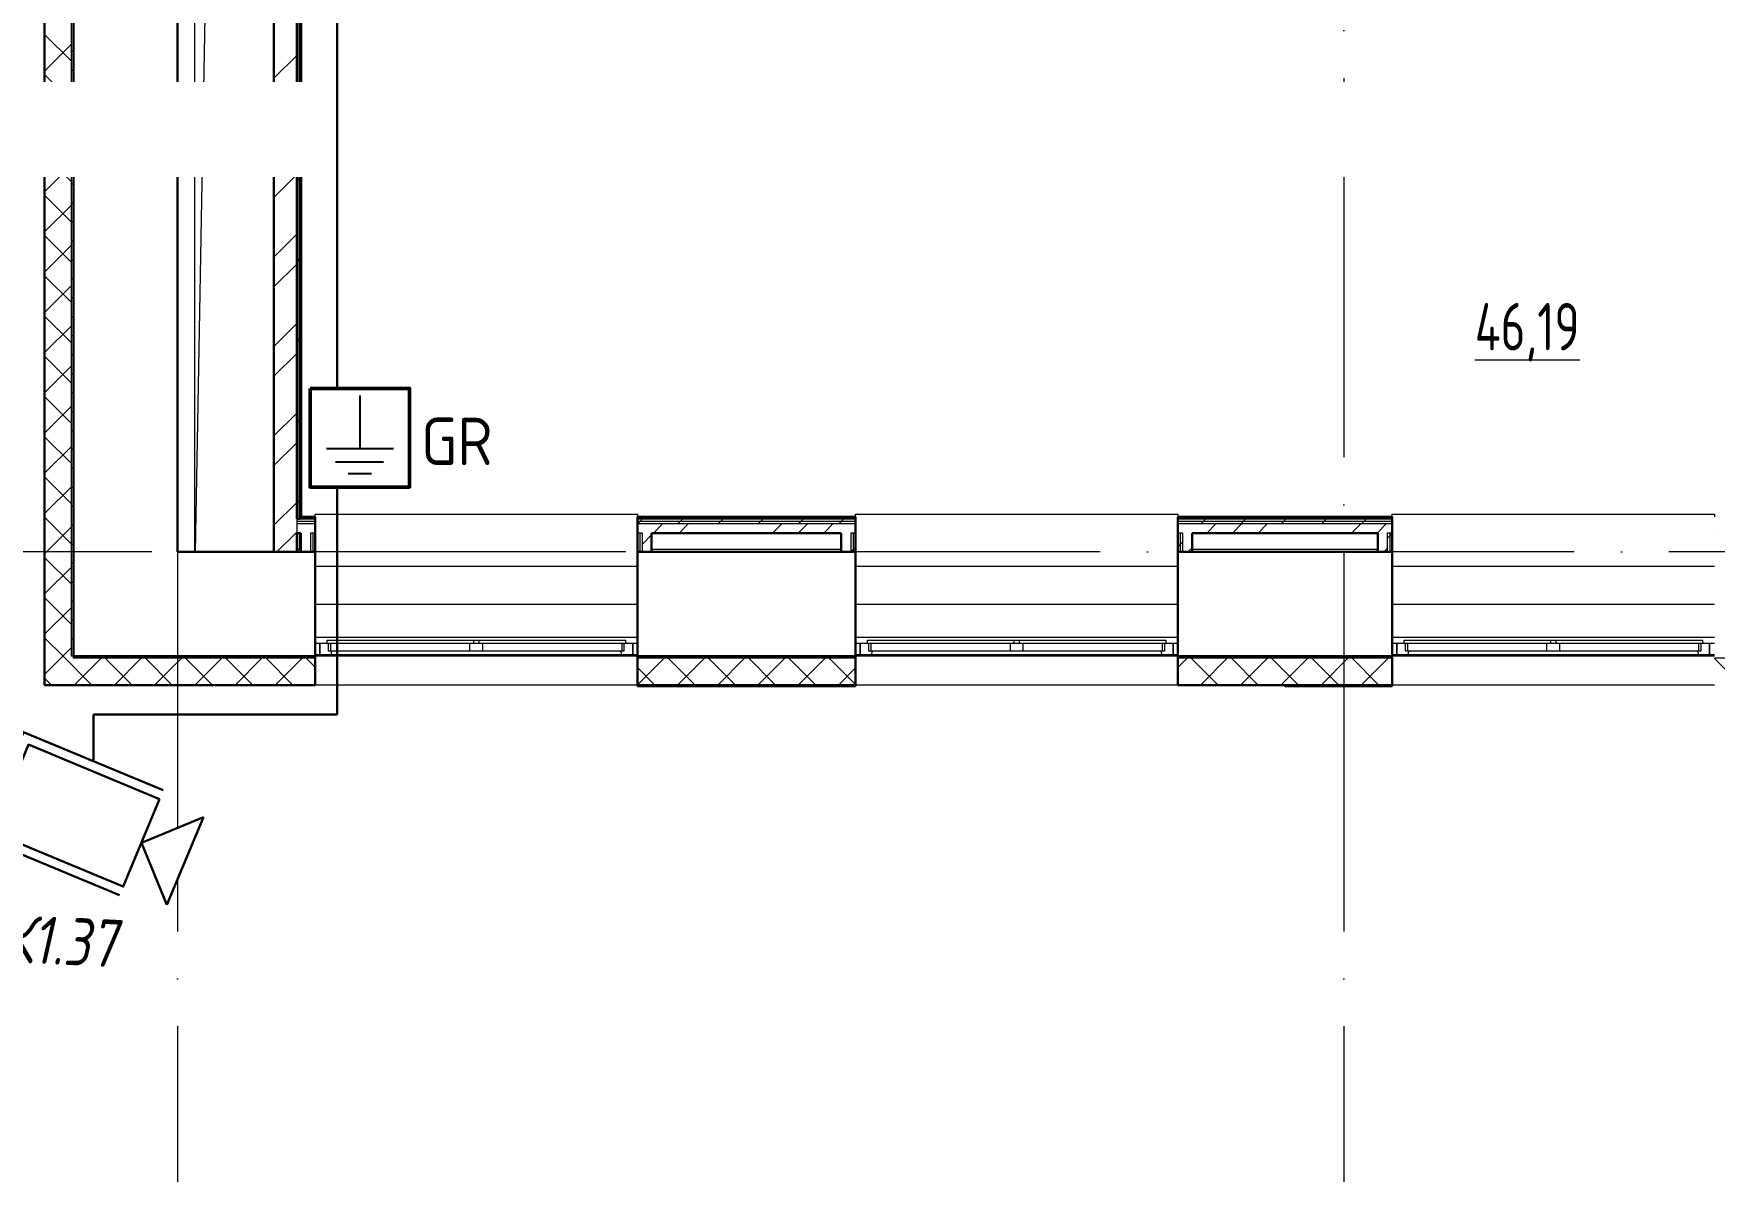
# Model space of a CAD drawing. Header units: millimetres. Extents: x -495897 to 1376592, y -28539 to 470976.
# Drawn here: x -66972 to -58107, y 336989 to 342989 of the extents above; entities that cross this region are included whole.
import ezdxf
from ezdxf import colors
from ezdxf.entities.mleader import LeaderData, LeaderLine
from ezdxf.enums import TextEntityAlignment as Align
from ezdxf.math import Vec2, Vec3

# ---------------------------------------------------------------- set-up
doc = ezdxf.new("R2010")
doc.units = ezdxf.units.MM
doc.set_wipeout_variables(frame=1)
doc.linetypes.add('ADSK_Линия сетки', pattern=[25, 20, -2.5, 0, -2.5])
for name, color, linetype, lineweight in [('_ Окна', 7, 'Continuous', 9), ('RC-Видеонаблюдение', 5, 'Continuous', 30), ('RC-Выноски', 7, 'Continuous', 0), ('RC-Линии_связи-Адресные', 5, 'Continuous', 30), ('Марки помещений', 252, 'Continuous', 20), ('НО ВН - ВК', 164, 'Continuous', 50), ('Ограждение', 252, 'Continuous', 9), ('Окна', 252, 'Continuous', 9), ('Оси', 252, 'Continuous', 9), ('Перекрытие', 252, 'Continuous', 18), ('Стены внутренние', 7, 'Continuous', 18), ('Стены наружные', 7, 'Continuous', 18), ('Стены штриховка', 7, 'Continuous', 9)]:
    doc.layers.add(name, color=color, linetype=linetype, lineweight=lineweight)
doc.layers.add('RC-Позиционные_обозначения', color=7, linetype='Continuous')
doc.styles.add('GOST Common_3', font='', dxfattribs={"height": 3.5})
doc.styles.add('ISOCPEUR', font='isocpeur.ttf', dxfattribs={"width": 0.9, "height": 350})
doc.styles.add('Mipgost_5', font='', dxfattribs={"height": 250})
doc.styles.add('RubezhCAD', font='', dxfattribs={"oblique": 10})
doc.styles.get("Standard").update_dxf_attribs({"font": ''})
doc.styles.get('GOST Common_3').set_extended_font_data('GOST 2.304 type A')
doc.styles.get('Mipgost_5').set_extended_font_data('Mipgost')
doc.styles.get('RubezhCAD').set_extended_font_data('GOST type A')
doc.styles.get('Standard').set_extended_font_data('GOST type B')

# ---------------------------------------------------------------- blocks, each defined once
blk = doc.blocks.new('RC-UGO-CAM-03')
blk.add_attdef('PSTN', text='', height=2.5).set_placement((4.626, 3.284), align=Align.BOTTOM_LEFT)
blk.add_wipeout([(3.743, 0), (6.243, 2.499), (6.243, -2.499)])
blk.add_line((6.243, 2.499), (6.243, -2.499))
blk.add_wipeout([(-3.743, -2.499), (-3.741, 2.497), (3.743, 2.499), (3.743, -2.499)])
for q in [(6.243, 2.499), (6.243, -2.499)]:
    blk.add_line((3.743, 0), q)
blk.add_lwpolyline([(3.743, 2.999), (-4.243, 2.999), (-4.243, -2.999), (3.743, -2.999)])
blk.add_lwpolyline([(3.743, -2.499), (3.743, 2.499), (-3.743, 2.499), (-3.743, -2.499), (3.743, -2.499)], close=True)
blk = doc.blocks.new('1 этаж')
at = {"layer": 'Стены наружные', "lineweight": 9, "true_color": 0x636466}
h = blk.add_hatch(dxfattribs=at)
h.set_pattern_fill('FP_41', color=251, style=0, pattern_type=2)
h.set_pattern_definition([(180, (-32119.82, 96), (-1e-14, -100), [])])
h.paths.add_polyline_path([(-66005.8, -20703.7), (-64730.8, -20703.7), (-64730.8, -20693.7), (-66005.8, -20693.7)])
h.paths.add_polyline_path([(2117.4, -20703.7), (2694.2, -20703.7), (2694.2, -20693.7), (1409.2, -20693.7), (1409.2, -20703.7)])
h.paths.add_polyline_path([(-63030.8, -20703.7), (-61880.8, -20703.7), (-61880.8, -20693.7), (-63030.8, -20693.7)])
h.paths.add_polyline_path([(-752.8, -20703.7), (-290.8, -20703.7), (-290.8, -20693.7), (-1390.8, -20693.7), (-1390.8, -20703.7)])
h.paths.add_polyline_path([(-60180.8, -20703.7), (-59050.8, -20703.7), (-59050.8, -20693.7), (-60180.8, -20693.7)])
h.paths.add_polyline_path([(-3623, -20703.7), (-3090.8, -20703.7), (-3090.8, -20693.7), (-4165.8, -20693.7), (-4165.8, -20703.7)])
h.paths.add_polyline_path([(-57350.8, -20703.7), (-56240.8, -20703.7), (-56240.8, -20693.7), (-57350.8, -20693.7)])
h.paths.add_polyline_path([(-5865.8, -20703.7), (-5865.8, -20693.7), (-6960.8, -20693.7), (-6960.8, -20703.7), (-6493.2, -20703.7)])
h.paths.add_polyline_path([(-54540.8, -20703.7), (-53450.8, -20703.7), (-53450.8, -20693.7), (-54540.8, -20693.7)])
h.paths.add_polyline_path([(-8660.8, -20703.7), (-8660.8, -20693.7), (-9765.8, -20693.7), (-9765.8, -20703.7), (-9363.4, -20703.7)])
h.paths.add_polyline_path([(-51750.8, -20703.7), (-50620.8, -20703.7), (-50620.8, -20693.7), (-51750.8, -20693.7)])
h.paths.add_polyline_path([(-11516, -20703.7), (-11465.8, -20703.7), (-11465.8, -20693.7), (-12545.8, -20693.7), (-12545.8, -20703.7), (-12233.6, -20703.7)])
h.paths.add_polyline_path([(-48920.8, -20703.7), (-47800.8, -20703.7), (-47800.8, -20693.7), (-48920.8, -20693.7)])
h.paths.add_polyline_path([(-14245.8, -20703.7), (-14245.8, -20693.7), (-15320.8, -20693.7), (-15320.8, -20703.7), (-14386.2, -20703.7)])
h.paths.add_polyline_path([(-46100.8, -20703.7), (-45030.8, -20703.7), (-45030.8, -20693.7), (-46100.8, -20693.7)])
h.paths.add_polyline_path([(-17256.4, -20703.7), (-17020.8, -20703.7), (-17020.8, -20693.7), (-18120.8, -20693.7), (-18120.8, -20703.7), (-17974, -20703.7)])
h.paths.add_polyline_path([(-43330.8, -20703.7), (-42230.8, -20703.7), (-42230.8, -20693.7), (-43330.8, -20693.7)])
h.paths.add_polyline_path([(-19820.8, -20703.7), (-19820.8, -20693.7), (-20920.8, -20693.7), (-20920.8, -20703.7), (-20126.6, -20703.7)])
h.paths.add_polyline_path([(-40530.8, -20703.7), (-39400.8, -20703.7), (-39400.8, -20693.7), (-40530.8, -20693.7)])
h.paths.add_polyline_path([(-22620.8, -20703.7), (-22620.8, -20693.7), (-23700.8, -20693.7), (-23700.8, -20703.7), (-22996.8, -20703.7)])
h.paths.add_polyline_path([(-25867, -20703.7), (-25400.8, -20703.7), (-25400.8, -20693.7), (-26500.8, -20693.7), (-26500.8, -20703.7), (-26498.8, -20703.7)])
h.paths.add_polyline_path([(-37700.8, -20703.7), (-36590.8, -20703.7), (-36590.8, -20693.7), (-37700.8, -20693.7)])
h.paths.add_polyline_path([(-28202.8, -20703.7), (-28200.8, -20703.7), (-28200.8, -20693.7), (-29240.8, -20693.7), (-29239.8, -20703.7), (-28378.4, -20703.7)])
h.paths.add_polyline_path([(-34890.8, -20703.7), (-33780.8, -20703.7), (-33780.8, -20693.7), (-34890.8, -20693.7)])
h.paths.add_polyline_path([(-30940.8, -20703.7), (-30940.8, -20693.7), (-32080.8, -20693.7), (-32079.8, -20703.7), (-31090.8, -20703.7)])
at = {"color": 251, "lineweight": 18, "true_color": 0x636466}
for p, q in [((-65365.8, -20143.7), (-65365.8, -14783.7)), ((-65360.9, -20143.7), (-65267.5, -14878.6))]:
    blk.add_line(p, q, dxfattribs=at)
at = {"layer": '_ Окна', "color": 251, "true_color": 0x636466}
for p, q in [((-64705.8, -20625.7), (-64730.8, -20625.7)), ((-64705.8, -20683.7), (-64705.8, -20625.7)), ((-63030.8, -20625.7), (-63055.8, -20625.7)), ((-63055.8, -20625.7), (-63055.8, -20683.7)), ((-61855.8, -20625.7), (-61880.8, -20625.7)), ((-61855.8, -20683.7), (-61855.8, -20625.7)), ((-60180.8, -20625.7), (-60205.8, -20625.7)), ((-60205.8, -20625.7), (-60205.8, -20683.7)), ((-59025.8, -20625.7), (-59050.8, -20625.7)), ((-59025.8, -20683.7), (-59025.8, -20625.7)), ((-57350.8, -20625.7), (-57375.8, -20625.7)), ((-57375.8, -20625.7), (-57375.8, -20683.7)), ((-64730.8, -20683.7), (-64705.8, -20683.7)), ((-63055.8, -20683.7), (-63030.8, -20683.7)), ((-61880.8, -20683.7), (-61855.8, -20683.7)), ((-60205.8, -20683.7), (-60180.8, -20683.7)), ((-59050.8, -20683.7), (-59025.8, -20683.7)), ((-57375.8, -20683.7), (-57350.8, -20683.7))]:
    blk.add_line(p, q, dxfattribs=at)
at = {"layer": '_ Окна', "color": 251, "lineweight": 18, "true_color": 0x636466}
for p, q in [((-64667.8, -20625.7), (-64705.8, -20625.7)), ((-64705.8, -20625.7), (-64705.8, -20683.7)), ((-64659.8, -20666.7), (-64659.8, -20625.7)), ((-63101.8, -20625.7), (-63101.8, -20666.7)), ((-63055.8, -20625.7), (-63093.8, -20625.7)), ((-63055.8, -20683.7), (-63055.8, -20625.7)), ((-61817.8, -20625.7), (-61855.8, -20625.7)), ((-61855.8, -20625.7), (-61855.8, -20683.7)), ((-61809.8, -20666.7), (-61809.8, -20625.7)), ((-60251.8, -20625.7), (-60251.8, -20666.7)), ((-60205.8, -20625.7), (-60243.8, -20625.7)), ((-60205.8, -20683.7), (-60205.8, -20625.7)), ((-58987.8, -20625.7), (-59025.8, -20625.7)), ((-59025.8, -20625.7), (-59025.8, -20683.7)), ((-58979.8, -20666.7), (-58979.8, -20625.7)), ((-57421.8, -20625.7), (-57421.8, -20666.7)), ((-57375.8, -20625.7), (-57413.8, -20625.7)), ((-57375.8, -20683.7), (-57375.8, -20625.7)), ((-64705.8, -20683.7), (-64646.4, -20683.7)), ((-64647.8, -20666.7), (-64659.8, -20666.7)), ((-64646.4, -20683.7), (-64641.8, -20666.7)), ((-63119.8, -20666.7), (-63115.2, -20683.7)), ((-63115.2, -20683.7), (-63055.8, -20683.7)), ((-63101.8, -20666.7), (-63113.8, -20666.7)), ((-61855.8, -20683.7), (-61796.4, -20683.7)), ((-61797.8, -20666.7), (-61809.8, -20666.7)), ((-61796.4, -20683.7), (-61791.8, -20666.7)), ((-60269.8, -20666.7), (-60265.2, -20683.7)), ((-60265.2, -20683.7), (-60205.8, -20683.7)), ((-60251.8, -20666.7), (-60263.8, -20666.7)), ((-59025.8, -20683.7), (-58966.4, -20683.7)), ((-58967.8, -20666.7), (-58979.8, -20666.7)), ((-58966.4, -20683.7), (-58961.8, -20666.7)), ((-57439.8, -20666.7), (-57435.2, -20683.7)), ((-57435.2, -20683.7), (-57375.8, -20683.7)), ((-57421.8, -20666.7), (-57433.8, -20666.7))]:
    blk.add_line(p, q, dxfattribs=at)
at = {"layer": 'Ограждение', "color": 251, "true_color": 0x636466}
for p, q in [((-64802.8, -14493.7), (-64802.8, -19958.7)), ((-64730.8, -19958.7), (-64730.8, -19943.7)), ((-64730.8, -19943.7), (-63030.8, -19943.7)), ((-63030.8, -19943.7), (-63030.8, -19958.7)), ((-61880.8, -19958.7), (-61880.8, -19943.7)), ((-61880.8, -19943.7), (-60180.8, -19943.7)), ((-60180.8, -19943.7), (-60180.8, -19958.7)), ((-59050.8, -19958.7), (-59050.8, -19943.7)), ((-59050.8, -19943.7), (-57350.8, -19943.7)), ((-57350.8, -19943.7), (-57350.8, -19958.7)), ((-64812.8, -20128.7), (-64812.8, -20043.7)), ((-64730.8, -20218.7), (-63030.8, -20218.7)), ((-61880.8, -20218.7), (-60180.8, -20218.7)), ((-59050.8, -20218.7), (-57350.8, -20218.7)), ((-64730.8, -20418.7), (-63030.8, -20418.7)), ((-61880.8, -20418.7), (-60180.8, -20418.7)), ((-59050.8, -20418.7), (-57350.8, -20418.7)), ((-64730.8, -20593.7), (-63030.8, -20593.7)), ((-61880.8, -20593.7), (-60180.8, -20593.7)), ((-59050.8, -20593.7), (-57350.8, -20593.7))]:
    blk.add_line(p, q, dxfattribs=at)
at = {"layer": 'Окна', "color": 251, "true_color": 0x636466}
for p, q in [((-64667.8, -20608.7), (-63895.8, -20608.7)), ((-64667.8, -20625.7), (-64667.8, -20608.7)), ((-63895.8, -20625.7), (-64667.8, -20625.7)), ((-64647.8, -20666.7), (-64647.8, -20625.7)), ((-63915.8, -20625.7), (-63915.8, -20666.7)), ((-63895.8, -20608.7), (-63865.8, -20608.7)), ((-63895.8, -20608.7), (-63895.8, -20625.7)), ((-63865.8, -20625.7), (-63895.8, -20625.7)), ((-63865.8, -20608.7), (-63093.8, -20608.7)), ((-63865.8, -20625.7), (-63865.8, -20608.7)), ((-63093.8, -20625.7), (-63865.8, -20625.7)), ((-63845.8, -20666.7), (-63845.8, -20625.7)), ((-63113.8, -20625.7), (-63113.8, -20666.7)), ((-63093.8, -20608.7), (-63093.8, -20625.7)), ((-61817.8, -20608.7), (-61045.8, -20608.7)), ((-61817.8, -20625.7), (-61817.8, -20608.7)), ((-61045.8, -20625.7), (-61817.8, -20625.7)), ((-61797.8, -20666.7), (-61797.8, -20625.7)), ((-61065.8, -20625.7), (-61065.8, -20666.7)), ((-61045.8, -20608.7), (-61015.8, -20608.7)), ((-61045.8, -20608.7), (-61045.8, -20625.7)), ((-61015.8, -20625.7), (-61045.8, -20625.7)), ((-61015.8, -20608.7), (-60243.8, -20608.7)), ((-61015.8, -20625.7), (-61015.8, -20608.7)), ((-60243.8, -20625.7), (-61015.8, -20625.7)), ((-60995.8, -20666.7), (-60995.8, -20625.7)), ((-60263.8, -20625.7), (-60263.8, -20666.7)), ((-60243.8, -20608.7), (-60243.8, -20625.7)), ((-58987.8, -20608.7), (-58215.8, -20608.7)), ((-58987.8, -20625.7), (-58987.8, -20608.7)), ((-58215.8, -20625.7), (-58987.8, -20625.7)), ((-58967.8, -20666.7), (-58967.8, -20625.7)), ((-58235.8, -20625.7), (-58235.8, -20666.7)), ((-58215.8, -20608.7), (-58185.8, -20608.7)), ((-58215.8, -20608.7), (-58215.8, -20625.7)), ((-58185.8, -20625.7), (-58215.8, -20625.7)), ((-58185.8, -20608.7), (-57413.8, -20608.7)), ((-58185.8, -20625.7), (-58185.8, -20608.7)), ((-57413.8, -20625.7), (-58185.8, -20625.7)), ((-58165.8, -20666.7), (-58165.8, -20625.7)), ((-57433.8, -20625.7), (-57433.8, -20666.7)), ((-57413.8, -20608.7), (-57413.8, -20625.7)), ((-63915.8, -20666.7), (-64647.8, -20666.7)), ((-64646.4, -20683.7), (-63115.2, -20683.7)), ((-63845.8, -20666.7), (-63915.8, -20666.7)), ((-63113.8, -20666.7), (-63845.8, -20666.7)), ((-61065.8, -20666.7), (-61797.8, -20666.7)), ((-61796.4, -20683.7), (-60265.2, -20683.7)), ((-60995.8, -20666.7), (-61065.8, -20666.7)), ((-60263.8, -20666.7), (-60995.8, -20666.7)), ((-58235.8, -20666.7), (-58967.8, -20666.7)), ((-58966.4, -20683.7), (-57435.2, -20683.7)), ((-58165.8, -20666.7), (-58235.8, -20666.7)), ((-57433.8, -20666.7), (-58165.8, -20666.7))]:
    blk.add_line(p, q, dxfattribs=at)
at = {"layer": 'Оси', "color": 251, "linetype": 'ADSK_Линия сетки', "ltscale": 100, "true_color": 0x636466}
for p, q in [((-65455.8, -2643.7), (-65455.8, -33769.9)), ((-59305.8, -2643.7), (-59305.8, -33769.9)), ((4411.5, -20143.7), (-72528.1, -20143.7))]:
    blk.add_line(p, q, dxfattribs=at)
at = {"layer": 'Перекрытие', "color": 251, "ltscale": 100, "true_color": 0x636466}
blk.add_line((-65365.8, -20143.7), (-65365.8, -14783.7), dxfattribs=at)
at = {"layer": 'Стены внутренние', "color": 251, "lineweight": 30, "true_color": 0x636466}
for p, q in [((-66157.8, -13433.7), (-66157.8, -20845.7)), ((-66005.8, -13433.7), (-66005.8, -20693.7)), ((-65455.8, -20143.7), (-65455.8, -14508.7)), ((-64947.8, -20143.7), (-65455.8, -20143.7)), ((-64805.8, -20143.7), (-64827.8, -20143.7)), ((-64730.8, -20693.7), (-64730.8, -20143.7)), ((-63030.8, -20143.7), (-63030.8, -20693.7)), ((-61955.8, -20143.7), (-62955.8, -20143.7)), ((-61880.8, -20693.7), (-61880.8, -20143.7)), ((-60180.8, -20143.7), (-60180.8, -20693.7)), ((-59125.8, -20143.7), (-60105.8, -20143.7)), ((-59050.8, -20693.7), (-59050.8, -20143.7)), ((-66005.8, -20693.7), (-64730.8, -20693.7)), ((-64730.8, -20845.7), (-64730.8, -20703.7)), ((-63030.8, -20693.7), (-61880.8, -20693.7)), ((-63030.8, -20703.7), (-63030.8, -20845.7)), ((-61880.8, -20845.7), (-61880.8, -20703.7)), ((-60180.8, -20693.7), (-59050.8, -20693.7)), ((-60180.8, -20703.7), (-60180.8, -20845.7)), ((-59050.8, -20845.7), (-59050.8, -20703.7)), ((-66157.8, -20845.7), (-64730.8, -20845.7)), ((-63030.8, -20845.7), (-61880.8, -20845.7)), ((-60180.8, -20845.7), (-59050.8, -20845.7))]:
    blk.add_line(p, q, dxfattribs=at)
at = {"layer": 'Стены внутренние', "color": 251, "linetype": 'Continuous', "lineweight": 9, "true_color": 0x636466}
for p, q in [((-66015.8, -17556.1), (-66155.8, -17416.1)), ((-66155.8, -17605.8), (-66015.8, -17465.8)), ((-66015.8, -17768.2), (-66155.8, -17628.2)), ((-66155.8, -17817.9), (-66015.8, -17677.9)), ((-66155.8, -17785.6), (-66155.8, -17785.6)), ((-66015.8, -17980.4), (-66155.8, -17840.4)), ((-66155.8, -18030.1), (-66015.8, -17890.1)), ((-66155.8, -17988.8), (-66155.8, -17988.8)), ((-66015.8, -18192.5), (-66155.8, -18052.5)), ((-66155.8, -18242.2), (-66015.8, -18102.2)), ((-66015.8, -18404.6), (-66155.8, -18264.6)), ((-66155.8, -18293.6), (-66155.8, -18293.6)), ((-66155.8, -18454.3), (-66015.8, -18314.3)), ((-66155.8, -18517.2), (-66156.2, -18517.9)), ((-66015.8, -18616.8), (-66155.8, -18476.8)), ((-66155.8, -18666.5), (-66015.8, -18526.5)), ((-66015.8, -18828.9), (-66155.8, -18688.9)), ((-66155.8, -18878.6), (-66015.8, -18738.6)), ((-66155.8, -18869.2), (-66157.8, -18865.7)), ((-66015.8, -19041), (-66155.8, -18901)), ((-66155.8, -18903.2), (-66155.8, -18903.2)), ((-66155.8, -19090.7), (-66015.8, -18950.7)), ((-66155.8, -19106.4), (-66155.8, -19106.4)), ((-66015.8, -19253.2), (-66155.8, -19113.2)), ((-66155.8, -19302.9), (-66015.8, -19162.9)), ((-66015.8, -19465.3), (-66155.8, -19325.3)), ((-66155.8, -19515), (-66015.8, -19375)), ((-66155.8, -19411.2), (-66155.8, -19411.2)), ((-66015.8, -19677.4), (-66155.8, -19537.4)), ((-66155.8, -19727.1), (-66015.8, -19587.1)), ((-66015.8, -19889.6), (-66155.8, -19749.6)), ((-66155.8, -19939.3), (-66015.8, -19799.3)), ((-66015.8, -20101.7), (-66155.8, -19961.7)), ((-66155.8, -20151.4), (-66015.8, -20011.4)), ((-66155.8, -20020.8), (-66155.8, -20020.8)), ((-66015.8, -20313.8), (-66155.8, -20173.8)), ((-66155.8, -20363.5), (-66015.8, -20223.5)), ((-66155.8, -20224), (-66155.8, -20224)), ((-66015.8, -20526), (-66155.8, -20386)), ((-66155.8, -20575.7), (-66015.8, -20435.7)), ((-66155.8, -20528.8), (-66155.8, -20528.8)), ((-66060.2, -20693.7), (-66155.8, -20598.1)), ((-66061.7, -20693.7), (-66015.8, -20647.8)), ((-66155.8, -20787.8), (-66061.7, -20693.7)), ((-65910.2, -20843.7), (-66060.2, -20693.7)), ((-65999.6, -20843.7), (-65859.6, -20703.7)), ((-65698, -20843.7), (-65838, -20703.7)), ((-65787.5, -20843.7), (-65647.5, -20703.7)), ((-65485.9, -20843.7), (-65625.9, -20703.7)), ((-65575.3, -20843.7), (-65435.3, -20703.7)), ((-65273.8, -20843.7), (-65413.8, -20703.7)), ((-65363.2, -20843.7), (-65223.2, -20703.7)), ((-65061.6, -20843.7), (-65201.6, -20703.7)), ((-65151.1, -20843.7), (-65011.1, -20703.7)), ((-64849.5, -20843.7), (-64989.5, -20703.7)), ((-64938.9, -20843.7), (-64798.9, -20703.7)), ((-64730.8, -20750.3), (-64777.4, -20703.7)), ((-63028.8, -20842.8), (-62889.8, -20703.7)), ((-62728.2, -20843.7), (-62868.2, -20703.7)), ((-62817.6, -20843.7), (-62677.6, -20703.7)), ((-62516, -20843.7), (-62656, -20703.7)), ((-62605.5, -20843.7), (-62465.5, -20703.7)), ((-62303.9, -20843.7), (-62443.9, -20703.7)), ((-62393.4, -20843.7), (-62253.4, -20703.7)), ((-62091.8, -20843.7), (-62231.8, -20703.7)), ((-62181.2, -20843.7), (-62041.2, -20703.7)), ((-61882.8, -20840.6), (-62019.6, -20703.7)), ((-60180.8, -20752.5), (-60132, -20703.7)), ((-59970.5, -20843.7), (-60110.5, -20703.7)), ((-60059.9, -20843.7), (-59919.9, -20703.7)), ((-59758.3, -20843.7), (-59898.3, -20703.7)), ((-59847.8, -20843.7), (-59707.8, -20703.7)), ((-59546.2, -20843.7), (-59686.2, -20703.7)), ((-59635.6, -20843.7), (-59495.6, -20703.7)), ((-59334.1, -20843.7), (-59474.1, -20703.7)), ((-59423.5, -20843.7), (-59283.5, -20703.7)), ((-59121.9, -20843.7), (-59261.9, -20703.7)), ((-59211.4, -20843.7), (-59071.4, -20703.7)), ((-57212.7, -20843.7), (-57350.8, -20705.7)), ((-66122.3, -20843.7), (-66155.8, -20810.2)), ((-62940.3, -20843.7), (-63030.8, -20753.2)), ((-61969.1, -20843.7), (-61880.8, -20755.4)), ((-65953.2, -20845.7), (-65953.9, -20844.4)), ((-64918, -20843.7), (-64919.2, -20845.7)), ((-62433.9, -20845.3), (-62434.8, -20843.7)), ((-62102.4, -20843.7), (-62103.6, -20845.7)), ((-62081.7, -20845.7), (-62082.9, -20843.7)), ((-61882.8, -20833.6), (-61880.8, -20833.6))]:
    blk.add_line(p, q, dxfattribs=at)
at = {"layer": 'Стены внутренние', "color": 251, "true_color": 0x636466}
for p, q in [((-63030.8, -20693.7), (-64730.8, -20693.7)), ((-60180.8, -20693.7), (-61880.8, -20693.7)), ((-57350.8, -20693.7), (-59050.8, -20693.7)), ((-63030.8, -20845.7), (-64730.8, -20845.7)), ((-60180.8, -20845.7), (-61880.8, -20845.7)), ((-57350.8, -20845.7), (-59050.8, -20845.7))]:
    blk.add_line(p, q, dxfattribs=at)
at = {"layer": 'Стены наружные', "color": 251, "lineweight": 30, "true_color": 0x636466}
for p, q in [((-64812.8, -14203.7), (-64812.8, -19963.7)), ((-64807.8, -19958.7), (-64807.8, -14203.7)), ((-64827.8, -14369.7), (-64827.8, -19968.7)), ((-64947.8, -14508.7), (-64947.8, -20143.7)), ((-64827.8, -19968.7), (-64812.8, -19968.7)), ((-64730.8, -19958.7), (-64807.8, -19958.7)), ((-64730.8, -20143.7), (-64730.8, -19958.7)), ((-63030.8, -19958.7), (-63030.8, -20143.7)), ((-61880.8, -19958.7), (-63030.8, -19958.7)), ((-61880.8, -20143.7), (-61880.8, -19958.7)), ((-60180.8, -19958.7), (-60180.8, -20143.7)), ((-59050.8, -19958.7), (-60180.8, -19958.7)), ((-59050.8, -20143.7), (-59050.8, -19958.7)), ((-64827.8, -20143.7), (-64827.8, -20043.7)), ((-64827.8, -20043.7), (-64805.8, -20043.7)), ((-64805.8, -20043.7), (-64805.8, -20143.7)), ((-62955.8, -20043.7), (-61955.8, -20043.7)), ((-62955.8, -20143.7), (-62955.8, -20043.7)), ((-61955.8, -20043.7), (-61955.8, -20143.7)), ((-60105.8, -20043.7), (-59125.8, -20043.7)), ((-60105.8, -20143.7), (-60105.8, -20043.7)), ((-59125.8, -20043.7), (-59125.8, -20143.7)), ((-64947.8, -20143.7), (-64827.8, -20143.7)), ((-64805.8, -20143.7), (-64730.8, -20143.7)), ((-63030.8, -20143.7), (-62955.8, -20143.7)), ((-61955.8, -20143.7), (-61880.8, -20143.7)), ((-60180.8, -20143.7), (-60105.8, -20143.7)), ((-59125.8, -20143.7), (-59050.8, -20143.7)), ((-64730.8, -20703.7), (-64730.8, -20693.7)), ((-63030.8, -20693.7), (-63030.8, -20703.7)), ((-61880.8, -20703.7), (-61880.8, -20693.7)), ((-60180.8, -20693.7), (-60180.8, -20703.7)), ((-59050.8, -20703.7), (-59050.8, -20693.7)), ((-61880.8, -20845.7), (-63030.8, -20845.7)), ((-63030.8, -20845.7), (-63030.8, -20850.7)), ((-63030.8, -20850.7), (-61880.8, -20850.7)), ((-61880.8, -20850.7), (-61880.8, -20845.7)), ((-59050.8, -20845.7), (-59615.8, -20845.7)), ((-59615.8, -20845.7), (-59615.8, -20850.7)), ((-59615.8, -20850.7), (-59050.8, -20850.7)), ((-59050.8, -20850.7), (-59050.8, -20845.7))]:
    blk.add_line(p, q, dxfattribs=at)
at = {"layer": 'Стены наружные', "color": 251, "linetype": 'Continuous', "lineweight": 9, "true_color": 0x636466}
for p, q in [((-64812.8, -17464.9), (-64807.8, -17459.9)), ((-66005.8, -17504), (-66015.8, -17504)), ((-64947.8, -17645.1), (-64827.8, -17525.1)), ((-64812.8, -17535.6), (-64807.8, -17530.6)), ((-66005.8, -17604), (-66015.8, -17604)), ((-64812.8, -17606.3), (-64807.8, -17601.3)), ((-66005.8, -17704), (-66015.8, -17704)), ((-64947.8, -17802.3), (-64827.8, -17682.3)), ((-64812.8, -17677), (-64807.8, -17672)), ((-66005.8, -17804), (-66015.8, -17804)), ((-64827.8, -17762.7), (-64812.8, -17747.7)), ((-64812.8, -17747.7), (-64807.8, -17742.7)), ((-64812.8, -17818.4), (-64807.8, -17813.4)), ((-66005.8, -17904), (-66015.8, -17904)), ((-64812.8, -17889.2), (-64807.8, -17884.2)), ((-64812.8, -17959.9), (-64807.8, -17954.9)), ((-66005.8, -18004), (-66015.8, -18004)), ((-64947.8, -18116.6), (-64827.8, -17996.6)), ((-64812.8, -18030.6), (-64807.8, -18025.6)), ((-66005.8, -18104), (-66015.8, -18104)), ((-64947.8, -18273.8), (-64827.8, -18153.8)), ((-64827.8, -18187), (-64812.8, -18172)), ((-64812.8, -18101.3), (-64807.8, -18096.3)), ((-64812.8, -18172), (-64807.8, -18167)), ((-66005.8, -18204), (-66015.8, -18204)), ((-64812.8, -18242.7), (-64807.8, -18237.7)), ((-66005.8, -18304), (-66015.8, -18304)), ((-64812.8, -18313.4), (-64807.8, -18308.4)), ((-66005.8, -18404), (-66015.8, -18404)), ((-64812.8, -18384.1), (-64807.8, -18379.1)), ((-66005.8, -18504), (-66015.8, -18504)), ((-64947.8, -18588.1), (-64827.8, -18468.1)), ((-64812.8, -18454.8), (-64807.8, -18449.8)), ((-64812.8, -18525.6), (-64807.8, -18520.6)), ((-66005.8, -18604), (-66015.8, -18604)), ((-64827.8, -18611.3), (-64812.8, -18596.3)), ((-64812.8, -18596.3), (-64807.8, -18591.3)), ((-66005.8, -18704), (-66015.8, -18704)), ((-64947.8, -18745.2), (-64827.8, -18625.2)), ((-64812.8, -18667), (-64807.8, -18662)), ((-64812.8, -18737.7), (-64807.8, -18732.7)), ((-66005.8, -18804), (-66015.8, -18804)), ((-64812.8, -18808.4), (-64807.8, -18803.4)), ((-64812.8, -18879.1), (-64807.8, -18874.1)), ((-66005.8, -18904), (-66015.8, -18904)), ((-64947.8, -19059.5), (-64827.8, -18939.5)), ((-64812.8, -18949.8), (-64807.8, -18944.8)), ((-66005.8, -19004), (-66015.8, -19004)), ((-64827.8, -19035.5), (-64812.8, -19020.5)), ((-64812.8, -19020.5), (-64807.8, -19015.5)), ((-66005.8, -19104), (-66015.8, -19104)), ((-64947.8, -19216.7), (-64827.8, -19096.7)), ((-64812.8, -19091.2), (-64807.8, -19086.2)), ((-66005.8, -19204), (-66015.8, -19204)), ((-64812.8, -19161.9), (-64807.8, -19156.9)), ((-64812.8, -19232.7), (-64807.8, -19227.7)), ((-66005.8, -19304), (-66015.8, -19304)), ((-64812.8, -19303.4), (-64807.8, -19298.4)), ((-66005.8, -19404), (-66015.8, -19404)), ((-64947.8, -19531), (-64827.8, -19411)), ((-64812.8, -19374.1), (-64807.8, -19369.1)), ((-64827.8, -19459.8), (-64812.8, -19444.8)), ((-64812.8, -19444.8), (-64807.8, -19439.8)), ((-66005.8, -19504), (-66015.8, -19504)), ((-64947.8, -19688.2), (-64827.8, -19568.2)), ((-64812.8, -19515.5), (-64807.8, -19510.5)), ((-64812.8, -19586.2), (-64807.8, -19581.2)), ((-66005.8, -19604), (-66015.8, -19604)), ((-64812.8, -19656.9), (-64807.8, -19651.9)), ((-66005.8, -19704), (-66015.8, -19704)), ((-64812.8, -19727.6), (-64807.8, -19722.6)), ((-66005.8, -19804), (-66015.8, -19804)), ((-64812.8, -19798.3), (-64807.8, -19793.3)), ((-66005.8, -19904), (-66015.8, -19904)), ((-64947.8, -20002.5), (-64827.8, -19882.5)), ((-64827.8, -19884.1), (-64812.8, -19869.1)), ((-64812.8, -19869.1), (-64807.8, -19864.1)), ((-64812.8, -19939.8), (-64807.8, -19934.8)), ((-66005.8, -20004), (-66015.8, -20004)), ((-64766.1, -19963.7), (-64761.1, -19958.7)), ((-63028.3, -19993.7), (-63015.8, -19981.2)), ((-63015.8, -19981.2), (-63003.3, -19968.7)), ((-62998.3, -19963.7), (-62993.3, -19958.7)), ((-62946.1, -20043.7), (-62896.1, -19993.7)), ((-62927.6, -19963.7), (-62922.6, -19958.7)), ((-62856.9, -19963.7), (-62851.9, -19958.7)), ((-62816.2, -19993.7), (-62803.7, -19981.2)), ((-62811.1, -20043.7), (-62761.1, -19993.7)), ((-62803.7, -19981.2), (-62791.2, -19968.7)), ((-62791.2, -19968.7), (-62786.2, -19963.7)), ((-62786.2, -19963.7), (-62781.2, -19958.7)), ((-62715.4, -19963.7), (-62710.4, -19958.7)), ((-62644.7, -19963.7), (-62639.7, -19958.7)), ((-62604, -19993.7), (-62591.5, -19981.2)), ((-62591.5, -19981.2), (-62579, -19968.7)), ((-62574, -19963.7), (-62569, -19958.7)), ((-62503.3, -19963.7), (-62498.3, -19958.7)), ((-62432.6, -19963.7), (-62427.6, -19958.7)), ((-62391.9, -19993.7), (-62379.4, -19981.2)), ((-62379.4, -19981.2), (-62366.9, -19968.7)), ((-62366.9, -19968.7), (-62361.9, -19963.7)), ((-62361.9, -19963.7), (-62356.9, -19958.7)), ((-62317.7, -20043.7), (-62267.7, -19993.7)), ((-62291.2, -19963.7), (-62286.2, -19958.7)), ((-62220.5, -19963.7), (-62215.5, -19958.7)), ((-62182.7, -20043.7), (-62132.7, -19993.7)), ((-62179.8, -19993.7), (-62167.3, -19981.2)), ((-62167.3, -19981.2), (-62154.8, -19968.7)), ((-62149.8, -19963.7), (-62144.8, -19958.7)), ((-62079.1, -19963.7), (-62074.1, -19958.7)), ((-62047.8, -20043.7), (-61997.8, -19993.7)), ((-62008.3, -19963.7), (-62003.3, -19958.7)), ((-61967.6, -19993.7), (-61955.1, -19981.2)), ((-61955.1, -19981.2), (-61942.6, -19968.7)), ((-61942.6, -19968.7), (-61937.6, -19963.7)), ((-61937.6, -19963.7), (-61932.6, -19958.7)), ((-60169.9, -19963.7), (-60164.9, -19958.7)), ((-60099.2, -19963.7), (-60094.2, -19958.7)), ((-60058.4, -19993.7), (-60045.9, -19981.2)), ((-60045.9, -19981.2), (-60033.4, -19968.7)), ((-60028.4, -19963.7), (-60023.4, -19958.7)), ((-60027.7, -20043.7), (-59977.7, -19993.7)), ((-59957.7, -19963.7), (-59952.7, -19958.7)), ((-59892.8, -20043.7), (-59842.8, -19993.7)), ((-59887, -19963.7), (-59882, -19958.7)), ((-59846.3, -19993.7), (-59833.8, -19981.2)), ((-59833.8, -19981.2), (-59821.3, -19968.7)), ((-59821.3, -19968.7), (-59816.3, -19963.7)), ((-59816.3, -19963.7), (-59811.3, -19958.7)), ((-59757.8, -20043.7), (-59707.8, -19993.7)), ((-59745.6, -19963.7), (-59740.6, -19958.7)), ((-59674.9, -19963.7), (-59669.9, -19958.7)), ((-59634.2, -19993.7), (-59621.7, -19981.2)), ((-59621.7, -19981.2), (-59609.2, -19968.7)), ((-59604.2, -19963.7), (-59599.2, -19958.7)), ((-59533.5, -19963.7), (-59528.5, -19958.7)), ((-59462.8, -19963.7), (-59457.8, -19958.7)), ((-59422, -19993.7), (-59409.5, -19981.2)), ((-59409.5, -19981.2), (-59397, -19968.7)), ((-59397, -19968.7), (-59392, -19963.7)), ((-59392, -19963.7), (-59387, -19958.7)), ((-59321.3, -19963.7), (-59316.3, -19958.7)), ((-59264.4, -20043.7), (-59214.4, -19993.7)), ((-59250.6, -19963.7), (-59245.6, -19958.7)), ((-59209.9, -19993.7), (-59197.4, -19981.2)), ((-59197.4, -19981.2), (-59184.9, -19968.7)), ((-59179.9, -19963.7), (-59174.9, -19958.7)), ((-59129.5, -20043.7), (-59079.5, -19993.7)), ((-59109.2, -19963.7), (-59104.2, -19958.7)), ((-66005.8, -20104), (-66015.8, -20104)), ((-64931.9, -20143.7), (-64827.8, -20039.6)), ((-63005.8, -20103.5), (-62955.8, -20053.5)), ((-61893.3, -20131.5), (-61880.8, -20119)), ((-60180.8, -20116.1), (-60168.3, -20103.6)), ((-60168.3, -20103.6), (-60155.8, -20091.1)), ((-60127.7, -20143.7), (-60105.8, -20121.8)), ((-59075.8, -20071.8), (-59063.3, -20059.3)), ((-59063.3, -20059.3), (-59050.8, -20046.8)), ((-57350.8, -20043.8), (-57350.7, -20043.7)), ((-66005.8, -20204), (-66015.8, -20204)), ((-61905.5, -20143.7), (-61893.3, -20131.5)), ((-59094.5, -20143.7), (-59075.8, -20125)), ((-66005.8, -20304), (-66015.8, -20304)), ((-66005.8, -20404), (-66015.8, -20404)), ((-66005.8, -20504), (-66015.8, -20504)), ((-66005.8, -20604), (-66015.8, -20604)), ((-62103.6, -20845.7), (-62106.5, -20850.7)), ((-62078.8, -20850.7), (-62081.7, -20845.7)), ((-59407.9, -20850.3), (-59408.2, -20850.7))]:
    blk.add_line(p, q, dxfattribs=at)
at = {"layer": 'Стены наружные', "color": 251, "true_color": 0x636466}
for p, q in [((-64820.3, -20128.7), (-64805.8, -20128.7)), ((-64820.3, -20143.7), (-64820.3, -20128.7)), ((-62955.8, -20128.7), (-61955.8, -20128.7)), ((-60105.8, -20128.7), (-59125.8, -20128.7))]:
    blk.add_line(p, q, dxfattribs=at)
at = {"layer": 'Стены штриховка', "color": 251, "true_color": 0x636466}
for p, q in [((-66155.8, -13435.7), (-66155.8, -20845.7)), ((-66015.8, -20693.7), (-66015.8, -13433.7)), ((-64827.8, -19968.7), (-64827.8, -20043.7)), ((-64827.8, -19981.2), (-64730.8, -19981.2)), ((-64827.8, -19993.7), (-64730.8, -19993.7)), ((-64730.8, -19963.7), (-64812.8, -19963.7)), ((-64812.8, -19968.7), (-64730.8, -19968.7)), ((-61880.8, -19963.7), (-63030.8, -19963.7)), ((-63030.8, -19968.7), (-61880.8, -19968.7)), ((-63030.8, -19981.2), (-61880.8, -19981.2)), ((-63030.8, -19993.7), (-61880.8, -19993.7)), ((-59050.8, -19963.7), (-60180.8, -19963.7)), ((-60180.8, -19968.7), (-59050.8, -19968.7)), ((-60180.8, -19981.2), (-59050.8, -19981.2)), ((-60180.8, -19993.7), (-59050.8, -19993.7)), ((-64730.8, -20043.7), (-64755.8, -20043.7)), ((-64755.8, -20043.7), (-64755.8, -20143.7)), ((-64743.3, -20043.7), (-64743.3, -20143.7)), ((-63005.8, -20043.7), (-63030.8, -20043.7)), ((-63018.3, -20043.7), (-63018.3, -20143.7)), ((-63005.8, -20043.7), (-63005.8, -20143.7)), ((-61880.8, -20043.7), (-61905.8, -20043.7)), ((-61905.8, -20043.7), (-61905.8, -20143.7)), ((-61893.3, -20043.7), (-61893.3, -20143.7)), ((-60155.8, -20043.7), (-60180.8, -20043.7)), ((-60168.3, -20043.7), (-60168.3, -20143.7)), ((-60155.8, -20043.7), (-60155.8, -20143.7)), ((-59050.8, -20043.7), (-59075.8, -20043.7)), ((-59075.8, -20043.7), (-59075.8, -20143.7)), ((-59063.3, -20043.7), (-59063.3, -20143.7)), ((-66005.8, -20693.7), (-66015.8, -20693.7)), ((-66005.8, -20703.7), (-66005.8, -20693.7)), ((-64730.8, -20703.7), (-66005.8, -20703.7)), ((-61880.8, -20703.7), (-63030.8, -20703.7)), ((-59050.8, -20703.7), (-60180.8, -20703.7)), ((-64730.8, -20769.7), (-64732.8, -20769.7)), ((-64732.8, -20843.7), (-64732.8, -20769.7)), ((-63028.8, -20769.7), (-63030.8, -20769.7)), ((-63028.8, -20769.7), (-63028.8, -20843.7)), ((-61880.8, -20769.7), (-61882.8, -20769.7)), ((-61882.8, -20843.7), (-61882.8, -20769.7)), ((-60178.8, -20769.7), (-60180.8, -20769.7)), ((-60178.8, -20769.7), (-60178.8, -20843.7)), ((-59050.8, -20769.7), (-59052.8, -20769.7)), ((-59052.8, -20843.7), (-59052.8, -20769.7)), ((-66157.8, -20843.7), (-64732.8, -20843.7)), ((-63028.8, -20843.7), (-61882.8, -20843.7)), ((-60178.8, -20843.7), (-59052.8, -20843.7))]:
    blk.add_line(p, q, dxfattribs=at)
at = {"layer": 'Марки помещений', "color": 251, "true_color": 0x636466, "style": 'GOST Common_3', "width": 0.9}
blk.add_text('%%U46,19', height=250, dxfattribs=at).set_placement((-58614.6, -19080.6))
blk = doc.blocks.new('грозозащита')
blk.add_wipeout([(-262.5, 0), (-262.5, 520), (262.5, 520), (262.5, 0)])
at = {"color": 7}
for p, q in [((0, 482.4), (0, 200.9)), ((0, 200.9), (-176.6, 200.9)), ((176.6, 200.9), (0, 200.9)), ((0, 131.6), (-128, 131.6)), ((123.9, 131.6), (0, 131.6)), ((61.9, 69.7), (-61.9, 69.7))]:
    blk.add_line(p, q, dxfattribs=at)
at = {"layer": 'НО ВН - ВК'}
blk.add_line((-262.5, 0), (-262.5, 520), dxfattribs=at)
at = {"layer": 'НО ВН - ВК', "color": 6}
blk.add_lwpolyline([(-262.5, 520), (262.5, 520), (262.5, 0), (-262.5, 0)], close=True, dxfattribs=at)

msp = doc.modelspace()

# ---------------------------------------------------------------- linework, layer by layer
at = {"layer": 'RC-Линии_связи-Адресные'}
msp.add_line((-66656.869, 339397.934), (-65371.361, 339397.934), dxfattribs=at)

# ---------------------------------------------------------------- block references
msp.add_blockref('1 этаж', (-756.474, 360398.765))

# ---------------------------------------------------------------- next in the draw order: block references
at = {"layer": 'RC-Видеонаблюдение'}
ref = msp.add_blockref('RC-UGO-CAM-03', (-66749.039, 338865.201), dxfattribs=dict(at, xscale=-99.99999999999999, yscale=100, zscale=99.99999999999999, rotation=157.4024254105418))
ref.add_attrib('PSTN', 'ВК1.37', (-67301.683, 338100.714), dxfattribs={"layer": 'RC-Позиционные_обозначения', "height": 250, "rotation": 357.3055528, "style": 'RubezhCAD', "oblique": 10})

# ---------------------------------------------------------------- next in the draw order: leaders
at = {"layer": 'RC-Выноски', "linetype": 'Continuous', "ltscale": 15}
ml = msp.add_multileader_mtext('Standard', dxfattribs=at)
ml.set_content('В ЛВС здания школы', color=256, style='Mipgost_5')
ml.set_leader_properties()
ml.build(insert=Vec2(0, 0))
ml.multileader.update_dxf_attribs({"has_text_frame": 1, "text_left_attachment_type": 6, "text_right_attachment_type": 6, "dogleg_length": 2, "arrow_head_size": 400, "scale": 100})
ctx = ml.context
ctx.base_point, ctx.scale, ctx.char_height, ctx.arrow_head_size, ctx.landing_gap_size, ctx.plane_origin = Vec3(-37529.987, 342307.749), 100, 250, 400, 100, Vec3(-562419.597, 303905.668)
ctx.left_attachment, ctx.right_attachment, ctx.text_align_type = 6, 6, 2
notes = []
notes.append((ctx, [(1, (1, 1, 0), (-34567.308, 342307.749), (-1, 0), 200, [(0, [(-34567.308, 340652.958)], 0, [])])]))
ctx.mtext.insert, ctx.mtext.width, ctx.mtext.alignment, ctx.mtext.flow_direction = Vec3(-34867.308, 342607.749), 4609.04485, 3, 5
ctx.mtext.has_bg_fill, ctx.mtext.bg_color, ctx.mtext.bg_scale_factor, ctx.mtext.bg_transparency, ctx.mtext.use_window_bg_color = 1, -1027028792, 1.5, 0, 1
for ctx, leaders in notes:
    for number, flags, end, landing, length, lines in leaders:
        leader = LeaderData()
        leader.index, (leader.has_last_leader_line, leader.has_dogleg_vector, leader.attachment_direction) = number, flags
        leader.last_leader_point, leader.dogleg_vector, leader.dogleg_length = Vec3(end), Vec3(landing), length
        for number, points, colour, breaks in lines:
            line = LeaderLine()
            line.index, line.vertices, line.color, line.breaks = number, Vec3.list(points), colors.encode_raw_color(colour), breaks
            leader.lines.append(line)
        ctx.leaders.append(leader)

# ---------------------------------------------------------------- next in the draw order: linework, layer by layer
at = {"layer": 'RC-Линии_связи-Адресные'}
for p, q in [((-65371.361, 339397.934), (-65371.361, 345955.314)), ((-66656.869, 339151.714), (-66656.869, 339397.934))]:
    msp.add_line(p, q, dxfattribs=at)

# ---------------------------------------------------------------- next in the draw order: texts
at = {"color": 0, "lineweight": 30, "insert": (-64739.659, 340838.635), "char_height": 250, "width": 479.75, "attachment_point": 5, "style": 'ISOCPEUR'}
msp.add_mtext('GR', dxfattribs=at)

# ---------------------------------------------------------------- next in the draw order: block references
msp.add_blockref('грозозащита', (-65251.139, 340597.695))

doc.saveas('drawing.dxf')
